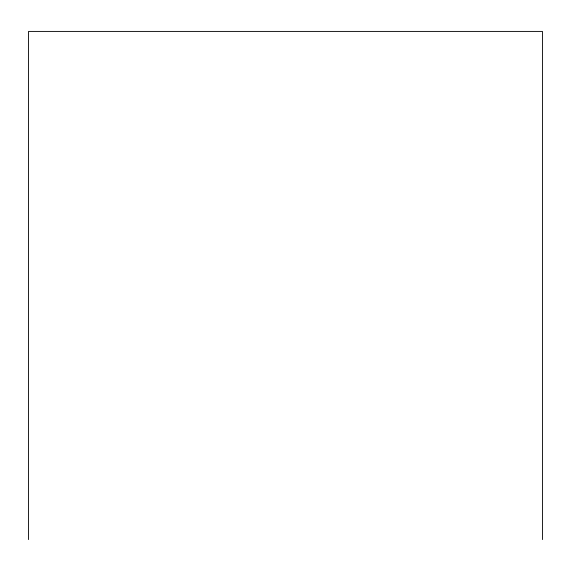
<?xml version="1.0" encoding="UTF-8"?>
<svg xmlns="http://www.w3.org/2000/svg" width="571" height="571" viewBox="0 0 571 571"><rect width="100%" height="100%" fill="white"/><g stroke="black" fill="none" stroke-linecap="round" stroke-linejoin="round"><path stroke-width="0.86" d="M542.45 539.588L542.45 31.412L28.55 31.412L28.55 539.588"/></g></svg>
